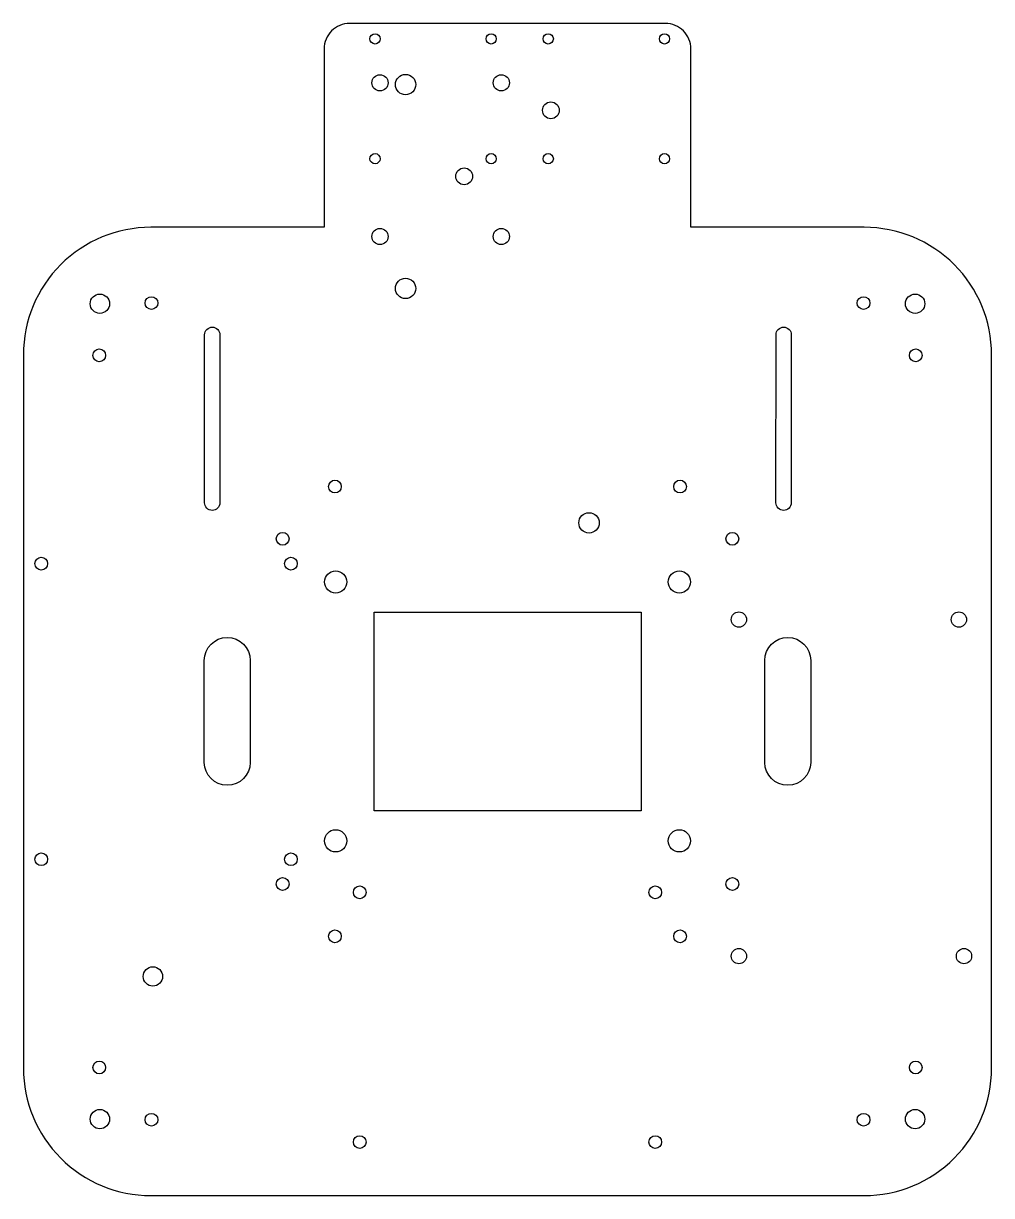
# Model space of a CAD drawing. Header units: millimetres. Extents: x -25 to 165, y 0 to 230.
import ezdxf

# ---------------------------------------------------------------- set-up
doc = ezdxf.new("R2010")
doc.units = ezdxf.units.MM

msp = doc.modelspace()

# ---------------------------------------------------------------- linework, layer by layer
for points in [[(106, 225, 0.414214), (101, 230), (39, 230, 0.414214), (34, 225), (34, 190), (0, 190, 0.414214), (-25, 165), (-25, 25, 0.414214), (0, 0), (140, 0, 0.414214), (165, 25), (165, 165, 0.414214), (140, 190), (106, 190)], [(12.05, 134.45, -0.414285), (10.55, 135.96), (10.56, 168.91, -0.414248), (12.06, 170.41), (12.06, 170.41, -0.414179), (13.56, 168.91), (13.55, 135.95, -0.414143), (12.05, 134.45)], [(125.7, 168.91), (125.69, 135.95, -0.414143), (124.19, 134.45), (124.19, 134.45, -0.414285), (122.69, 135.96), (122.7, 168.91, -0.414248), (124.2, 170.41), (124.2, 170.41, -0.414179)], [(10.5, 85), (10.5, 105, -1), (19.5, 105), (19.5, 85, -1)], [(120.5, 85), (120.5, 105, -1), (129.5, 105), (129.5, 85, -1)]]:
    msp.add_lwpolyline(points, format="xyb", close=True)
msp.add_lwpolyline([(96.2, 114.5), (96.2, 75.5), (43.8, 75.5), (43.8, 114.5)], close=True)
for centre, radius in [((44, 226.96), 1), ((66.8, 226.96), 1), ((78, 226.96), 1), ((100.8, 226.96), 1), ((44.97, 218.35), 1.59), ((50, 218), 2), ((68.78, 218.35), 1.59), ((78.52, 212.95), 1.65), ((44, 203.46), 1), ((66.8, 203.46), 1), ((78, 203.46), 1), ((100.8, 203.46), 1), ((61.5, 200), 1.65), ((44.97, 188.19), 1.59), ((68.78, 188.19), 1.59), ((50, 178), 2), ((-10, 175), 1.9), ((0.13, 175.13), 1.25), ((139.87, 175.13), 1.25), ((150, 175), 1.9), ((-10.13, 164.87), 1.25), ((150.13, 164.87), 1.25), ((36.13, 139.13), 1.25), ((103.87, 139.13), 1.25), ((86, 132), 2), ((25.87, 128.87), 1.25), ((114.13, 128.87), 1.25), ((-21.5, 124), 1.25), ((27.5, 124), 1.25), ((36.26, 120.4), 2.18), ((103.74, 120.4), 2.18), ((115.41, 113.02), 1.5), ((158.59, 113.02), 1.5), ((36.26, 69.6), 2.18), ((103.74, 69.6), 2.18), ((-21.5, 66), 1.25), ((27.5, 66), 1.25), ((25.87, 61.13), 1.25), ((114.13, 61.13), 1.25), ((41, 59.5), 1.25), ((99, 59.5), 1.25), ((36.13, 50.87), 1.25), ((103.87, 50.87), 1.25), ((115.41, 46.98), 1.5), ((159.59, 46.98), 1.5), ((0.4, 42.99), 1.9), ((-10.13, 25.13), 1.25), ((150.13, 25.13), 1.25), ((-10, 15), 1.9), ((0.13, 14.87), 1.25), ((139.87, 14.87), 1.25), ((150, 15), 1.9), ((41, 10.5), 1.25), ((99, 10.5), 1.25)]:
    msp.add_circle(centre, radius)

doc.saveas('drawing.dxf')
